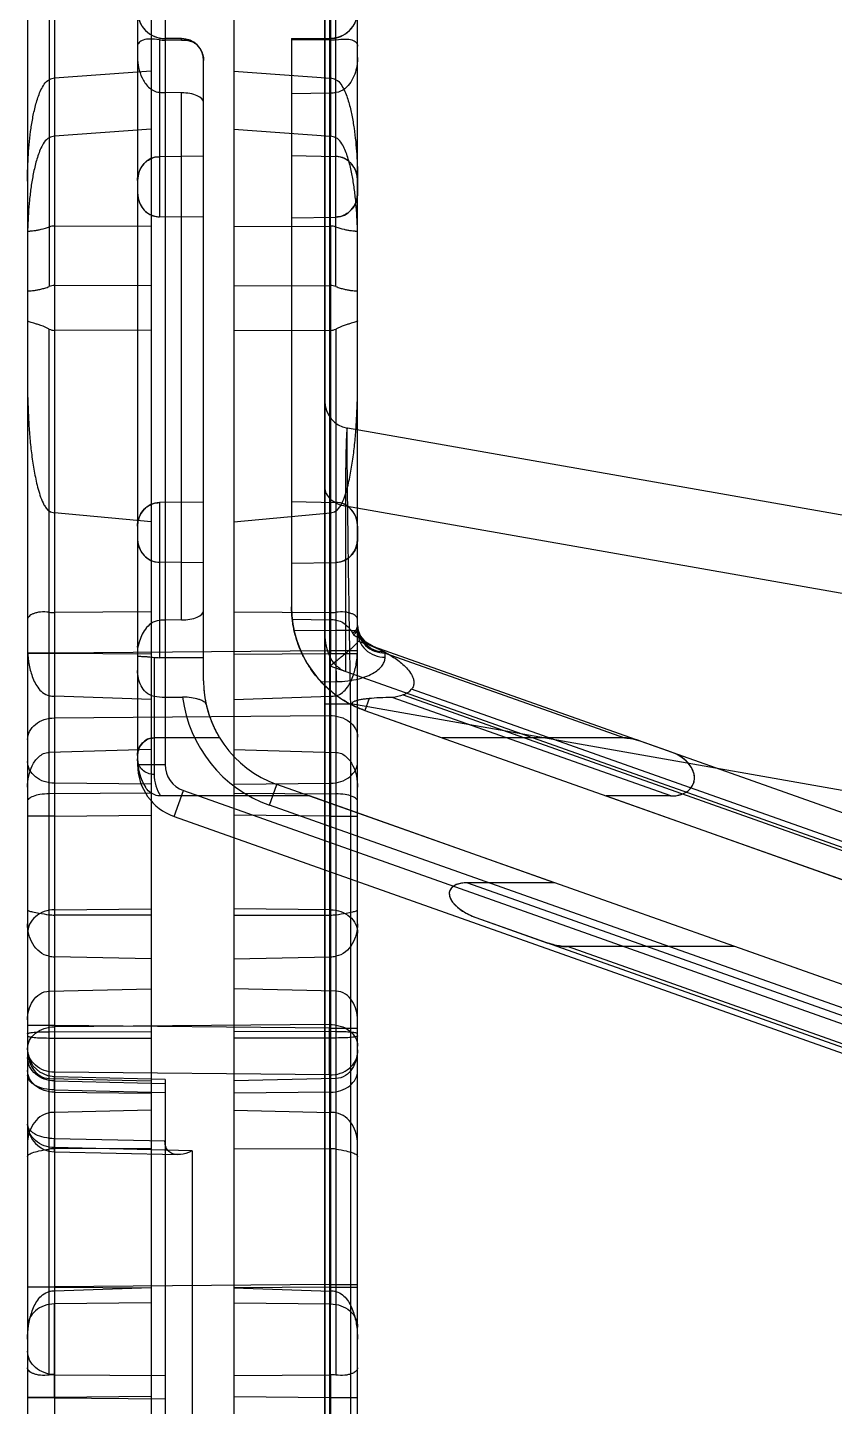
# Model space of a CAD drawing. Header units: millimetres. Extents: x 27275 to 28529, y -21406 to -20519.
# Drawn here: x 27533.91 to 27548.67, y -20842.25 to -20817.04 of the extents above; entities that cross this region are included whole.
import ezdxf

# ---------------------------------------------------------------- set-up
doc = ezdxf.new("R2010")
doc.units = ezdxf.units.MM
doc.header["$LTSCALE"] = 8
doc.layers.add('Cav-cor', color=30, linetype='Continuous')

# ---------------------------------------------------------------- blocks, each defined once
blk = doc.blocks.new('20160902.184432')
at = {"layer": 'Cav-cor', "color": 241}
for p, q in [((1.663, 100.24), (1.663, -35.384)), ((1.663, -57.598), (1.663, 88.474)), ((-1.258, 73.714), (-1.258, 33.174)), ((1.76, 73.714), (1.76, 34.974)), ((-1.761, 73.211), (-1.761, 33.174)), ((2.263, -31.51), (2.263, 73.211)), ((-3.773, 71.352), (-3.773, -28.414)), ((-3.278, 58.672), (-3.278, -26.824)), ((1.752, 58.651), (1.752, 28.353)), ((1.769, 58.651), (1.769, 44.664)), ((-1.509, 55.584), (-1.509, -26.128)), ((-3.377, 54.813), (-3.377, 41.916)), ((0, 52.642), (0, -26.128)), ((1.868, 41.916), (1.868, 52.653)), ((-1.362, 46.428), (-1.362, 43.191)), ((-0.956, 46.451), (-1.258, 46.451)), ((-0.956, 46.451), (-1.258, 46.451)), ((-0.956, 46.424), (-1.258, 46.422)), ((-0.956, 46.424), (-0.956, 46.451)), ((1.056, 46.451), (1.056, 44.31)), ((1.056, 46.451), (1.76, 46.451)), ((1.056, 46.451), (1.056, 36.059)), ((1.056, 46.451), (1.76, 46.451)), ((-0.553, 44.298), (-0.553, 46.049)), ((-0.553, 34.708), (-0.553, 46.049)), ((2.263, 45.948), (2.25, 45.948)), ((-1.509, 45.853), (-3.278, 45.725)), ((0, 45.853), (1.769, 45.725)), ((-0.956, 45.459), (-1.258, 45.462)), ((-0.956, 35.819), (-0.956, 45.459)), ((1.056, 45.444), (1.76, 45.458)), ((-1.509, 44.794), (-3.278, 44.664)), ((0, 44.794), (1.769, 44.664)), ((-0.553, 44.298), (-1.362, 44.291)), ((-0.553, 44.298), (-1.362, 44.291)), ((1.056, 44.31), (1.868, 44.294)), ((1.056, 44.31), (1.868, 44.294)), ((-1.761, 43.854), (-1.761, 43.628)), ((2.263, 43.857), (2.263, 43.624)), ((-0.553, 43.183), (-1.362, 43.191)), ((-0.553, 43.183), (-1.362, 43.191)), ((-0.553, 37.973), (-0.553, 43.183)), ((1.056, 43.171), (1.868, 43.187)), ((1.056, 43.171), (1.868, 43.187)), ((1.056, 43.171), (1.056, 37.984)), ((-1.509, 43.015), (-3.278, 43.023)), ((0, 43.015), (1.769, 43.023)), ((1.769, 43.023), (1.769, 35.208)), ((-1.509, 41.928), (-3.278, 41.935)), ((0, 41.928), (1.769, 41.935)), ((-3.377, 22.01), (-3.377, 41.139)), ((-1.509, 41.12), (-3.278, 41.115)), ((0, 41.12), (1.769, 41.115)), ((1.868, 41.139), (1.868, 22.01)), ((18.837, 36.374), (2.077, 39.329)), ((-0.553, 37.973), (-1.362, 37.965)), ((-0.553, 37.973), (-1.362, 37.965)), ((-1.362, 37.965), (-1.362, 35.129)), ((1.056, 37.984), (1.868, 37.969)), ((1.056, 37.984), (1.868, 37.969)), ((2.042, 37.902), (2.042, 34.875)), ((18.906, 34.928), (2.042, 37.902)), ((-1.509, 37.615), (-3.278, 37.778)), ((0, 37.615), (1.769, 37.778)), ((-1.761, 37.532), (-1.761, 37.308)), ((2.263, 37.536), (2.263, 37.304)), ((-0.553, 36.866), (-1.362, 36.874)), ((-0.553, 36.866), (-1.362, 36.874)), ((-0.553, 34.708), (-0.553, 36.866)), ((1.056, 36.855), (1.868, 36.87)), ((1.056, 36.855), (1.868, 36.87)), ((1.056, 36.855), (1.056, 36.059)), ((-1.509, 35.969), (-3.278, 35.953)), ((-0.956, 35.819), (-1.258, 35.816)), ((0, 35.969), (1.769, 35.953)), ((1.069, 35.834), (1.76, 35.821)), ((1.103, 35.628), (1.868, 35.635)), ((2.263, 35.437), (19.938, 29.178)), ((-3.773, 35.217), (-3.278, 35.217)), ((-3.278, 35.208), (-3.773, 35.208)), ((-3.278, 35.217), (1.752, 35.26)), ((-1.509, 35.193), (-3.278, 35.208)), ((-1.459, 35.135), (-1.459, 32.994)), ((-0.553, 35.126), (-1.362, 35.129)), ((0, 35.193), (1.769, 35.208)), ((1.752, 35.26), (2.263, 35.26)), ((1.769, 35.208), (2.263, 35.208)), ((2.766, 35.137), (2.766, 35.213)), ((2.766, 35.213), (7.148, 33.661)), ((1.829, 35.03), (1.76, 34.974)), ((17.463, 29.414), (1.76, 34.974)), ((1.594, 34.689), (1.877, 34.692)), ((19.77, 28.704), (3.252, 34.553)), ((-1.509, 34.362), (-3.278, 34.424)), ((-1.258, 34.408), (-0.937, 34.408)), ((0, 34.362), (1.769, 34.424)), ((1.769, 34.424), (1.769, 26.814)), ((2.474, 34.381), (2.397, 34.162)), ((7.992, 32.6), (2.897, 34.404)), ((3.1, 34.447), (20.812, 28.174)), ((-3.278, 34.028), (1.752, 34.071)), ((1.663, 34.287), (2.137, 34.287)), ((2.137, -26.594), (2.137, 34.287)), ((18.716, 31.364), (2.137, 34.287)), ((2.397, 34.162), (2.211, 34.238)), ((2.397, 34.162), (3.81, 33.661)), ((2.397, 34.162), (21.763, 27.304)), ((-0.26, 33.661), (-1.459, 33.661)), ((-0.26, 33.661), (-1.459, 33.661)), ((7.148, 33.661), (3.81, 33.661)), ((7.148, 33.661), (3.81, 33.661)), ((8.004, 33.404), (7.404, 33.616)), ((-1.509, 33.45), (-3.377, 33.398)), ((-1.761, 33.343), (-1.761, 33.28)), ((0, 33.45), (1.868, 33.398)), ((1.663, 32.76), (1.663, 33.398)), ((-1.761, 33.174), (-1.258, 33.174)), ((-1.509, 32.816), (-3.278, 32.832)), ((0, 32.816), (1.769, 32.832)), ((0.653, 32.432), (0.787, 32.811)), ((18.21, 26.641), (0.787, 32.811)), ((-1.509, 32.651), (-3.377, 32.64)), ((-1.618, 32.764), (-1.617, 32.763)), ((1.384, 32.6), (-1.338, 32.6)), ((-1.338, 32.6), (-1.338, 32.599)), ((1.384, 32.6), (-1.338, 32.6)), ((-1.09, 32.225), (-0.922, 32.699)), ((-0.922, 32.699), (19.082, 25.615)), ((0, 32.651), (1.868, 32.64)), ((5.864, 31.013), (1.384, 32.6)), ((6.809, 32.6), (11.288, 31.013)), ((7.992, 32.6), (6.809, 32.6)), ((7.992, 32.6), (6.809, 32.6)), ((13.586, 27.852), (0.653, 32.432)), ((-3.278, 32.231), (-3.773, 32.231)), ((-3.278, 32.231), (-1.509, 32.248)), ((-1.09, 32.225), (19.877, 24.8)), ((1.769, 32.231), (0, 32.248)), ((1.769, 32.231), (2.263, 32.231)), ((5.864, 31.013), (4.272, 31.013)), ((5.864, 31.013), (4.272, 31.013)), ((4.272, 31.013), (13.199, 27.852)), ((-3.278, 30.521), (-1.509, 30.538)), ((1.769, 30.521), (0, 30.538)), ((-1.509, 30.42), (-3.278, 30.422)), ((0, 30.42), (1.769, 30.422)), ((4.426, 30.379), (5.745, 29.911)), ((4.426, 30.379), (18.729, 25.314)), ((9.162, 29.846), (6.101, 29.846)), ((9.162, 29.846), (6.101, 29.846)), ((13.241, 27.317), (6.101, 29.846)), ((18.21, 26.641), (9.162, 29.846)), ((-1.509, 29.62), (-3.278, 29.66)), ((0, 29.62), (1.769, 29.66)), ((-3.377, 29.031), (-1.509, 29.074)), ((1.868, 29.031), (0, 29.074)), ((-3.278, 28.402), (-3.773, 28.402)), ((-3.377, 28.289), (-1.509, 28.292)), ((1.752, 28.421), (-3.278, 28.378)), ((1.752, 28.353), (-3.278, 28.402)), ((1.868, 28.289), (0, 28.292)), ((1.752, 28.353), (2.263, 28.353)), ((-3.377, 28.174), (-1.509, 28.171)), ((1.868, 28.174), (0, 28.171)), ((1.752, 27.498), (-3.278, 27.547)), ((1.752, 27.498), (1.752, -26.884)), ((-3.377, 27.432), (-1.509, 27.39)), ((-1.257, 27.415), (-3.282, 27.464)), ((-3.278, 27.388), (-1.258, 27.34)), ((-1.258, 27.415), (-1.258, 0.933)), ((1.868, 27.432), (0, 27.39)), ((-3.278, 27.226), (-1.258, 27.177)), ((-3.278, 27.181), (-1.509, 27.166)), ((1.769, 27.181), (0, 27.166)), ((-1.509, 26.853), (-3.278, 26.814)), ((0, 26.853), (1.769, 26.814)), ((-1.258, 26.285), (-3.278, 26.333)), ((-3.282, 26.095), (-1.026, 26.041)), ((-0.763, 26.11), (-3.278, 26.171)), ((-1.509, 26.154), (-3.278, 26.148)), ((-0.763, 26.11), (-0.763, 20.874)), ((0, 26.154), (1.769, 26.148)), ((1.769, 26.148), (1.769, 23.312)), ((-3.773, 23.625), (-3.278, 23.625)), ((-3.278, 23.616), (-3.773, 23.616)), ((1.752, 23.667), (-3.278, 23.625)), ((-3.278, 23.616), (-1.509, 23.605)), ((-1.509, 23.605), (-3.278, 23.546)), ((1.769, 23.616), (0, 23.605)), ((0, 23.605), (1.769, 23.546)), ((1.752, 23.667), (2.263, 23.667)), ((1.769, 23.616), (2.263, 23.616)), ((-1.509, 23.329), (-3.278, 23.312)), ((0, 23.329), (1.769, 23.312)), ((-3.278, 22.017), (-1.258, 22)), ((0, 22.001), (1.769, 22.017)), ((1.769, 22.017), (1.769, 3.951)), ((-3.278, 21.602), (-3.773, 21.602)), ((-3.278, 21.593), (-3.773, 21.593)), ((-1.509, 21.62), (-3.278, 21.602)), ((-3.278, 21.593), (-1.258, 21.573)), ((0, 21.62), (1.769, 21.602)), ((1.769, 21.602), (2.263, 21.602))]:
    blk.add_line(p, q, dxfattribs=at)
for points in [[(2.549, 35.335), (2.414, 35.412), (2.315, 35.531), (2.269, 35.655), (2.263, 35.718)], [(-3.282, 27.464), (-3.401, 27.481), (-3.55, 27.549), (-3.669, 27.661), (-3.746, 27.805), (-3.773, 27.967)]]:
    blk.add_lwpolyline(points, dxfattribs=at)
for centre, radius, start, end in [((-1.258, 46.954), 0.503, 180, 270), ((1.76, 46.954), 0.503, 270, 0), ((-1.261, 47.306), 0.884, 263.4544, 270.2195), ((-0.956, 46.049), 0.402, 0, 90), ((1.768, 47.296), 0.871, 269.5324, 276.6237), ((2.163, 39.821), 0.5, 179.9976, 259.9996), ((3.068, 36.059), 2.012, 180, 250.5), ((2.71, 35.849), 0.603, 207.5089, 209.803), ((778.412, 34.02), 781.691, 179.912891, 180.087109), ((-614.754, 34.02), 616.525, 359.889554, 0.110446), ((2.243, 34.61), 0.798, 49.0082, 51.5096), ((1.459, 34.708), 2.012, 180, 250.5), ((1.459, 34.708), 2.414, 187.1298, 250.5), ((-0.755, 33.28), 1.006, 180, 210.9335), ((-0.755, 33.174), 1.006, 180, 250.5), ((-0.755, 33.174), 0.503, 180, 250.5), ((-0.755, 32.994), 0.704, 179.9996, 214.0302), ((232.447, 31.376), 235.727, 179.79219, 180.20781), ((1384.092, 25.399), 1387.371, 179.926379, 180.073621), ((-1757.32, 25.399), 1759.09, 359.941936, 0.058064), ((-3.269, 26.598), 0.503, 180.0019, 268.6212), ((-233.944, 22.457), 235.715, 359.79218, 0.20782)]:
    blk.add_arc(centre, radius, start, end, dxfattribs=at)
for centre, major_axis, ratio, start_param, end_param in [((23.276, 45.948), (-28.817, 0.463), 0.00681, 5.555489, 5.593023), ((-3.27, 44.736), (-0.013, -0.989), 0.508164, 3.185443, 3.383619), ((1.76, 44.736), (0.013, -0.989), 0.508164, 2.899567, 3.097742), ((-1.258, 45.676), (-0.503, 0.006), 0.423811, 1.367205, 1.575693), ((-0.956, 45.289), (-0.402, 0.005), 0.423811, 3.146489, 4.717286), ((1.76, 45.671), (-0.503, -0.012), 0.423671, 1.561006, 1.776636), ((-3.27, 43.663), (-0.013, -1.002), 0.501817, 3.18515, 3.383326), ((1.76, 43.663), (0.013, -1.002), 0.501817, 2.89986, 3.098035), ((-1.358, 43.854), (0, -0.437), 0.920709, 3.150319, 4.712389), ((1.861, 43.857), (0, -0.437), 0.920709, 1.570796, 3.124139), ((-1.358, 43.628), (0, -0.437), 0.920709, 4.712389, 6.274459), ((1.861, 43.624), (0, -0.437), 0.920709, 0.017453, 1.570796), ((-3.27, 42.033), (0.013, -0.989), 0.508164, 3.132649, 3.330825), ((1.76, 42.033), (-0.013, -0.989), 0.508164, 2.952361, 3.150536), ((-3.27, 40.933), (0.013, -1.002), 0.501817, 3.132942, 3.331118), ((1.76, 40.933), (-0.013, -1.002), 0.501817, 2.952068, 3.150243), ((-3.27, 42.39), (-0.011, -1.275), 0.394304, 6.089773, 6.287949), ((1.76, 42.39), (0.011, -1.275), 0.394304, 6.278422, 6.476598), ((-1.358, 37.532), (0, -0.434), 0.928161, 3.150319, 4.712389), ((1.861, 37.536), (0, 0.434), 0.928161, 4.712389, 6.265732), ((-3.27, 39.052), (0.011, -1.275), 0.394304, 6.04534, 6.243516), ((1.76, 39.052), (-0.011, -1.275), 0.394304, 0.03967, 0.237846), ((-1.358, 37.308), (0, 0.434), 0.928161, 1.570796, 3.132866), ((1.861, 37.304), (0, -0.434), 0.928161, 0.017453, 1.570796), ((-3.27, 36.33), (-0.503, -0.025), 0.747832, 1.318137, 1.516312), ((-1.258, 35.615), (-0.503, -0.006), 0.400942, 4.707897, 4.916385), ((-0.956, 35.98), (-0.402, -0.005), 0.400942, 1.566304, 3.137101), ((1.76, 35.619), (-0.503, 0.011), 0.400815, 4.505741, 4.72137), ((1.76, 36.33), (-0.503, 0.025), 0.747832, 1.62528, 1.823456), ((2.163, 35.561), (0, -0.707), 0.707107, 4.712389, 5.345822), ((-1.358, 35.327), (-0.402, 0), 0.492178, 1.318116, 1.56207), ((-3.27, 34.8), (-0.503, 0.025), 0.747832, 1.392198, 1.590374), ((-1.258, 34.578), (-0.503, 0), 0.337233, 1.159279, 1.570796), ((1.76, 34.8), (-0.503, -0.025), 0.747832, 1.551219, 1.749395), ((3.688, 34.238), (-1.581, 0.052), 0.10213, 5.239787, 5.590837), ((-1.459, 33.343), (0, -0.318), 0.947569, 3.141593, 4.712389), ((7.27, 33.237), (-0.539, 0.191), 0.703488, 4.712389, 5.178734), ((7.87, 33.024), (0.539, -0.191), 0.703488, 5.178734, 7.853982), ((4.527, 30.663), (-0.577, 0.204), 0.492669, 5.335606, 7.853982), ((-3.27, 30.774), (-0.503, -0.011), 0.699408, 1.340292, 1.538468), ((1.76, 30.774), (-0.503, 0.011), 0.699408, 1.603125, 1.801301), ((5.846, 30.196), (-0.577, 0.204), 0.492669, 1.570796, 2.194013), ((-3.27, 30.012), (-0.503, 0.011), 0.699408, 1.370043, 1.568219), ((1.76, 30.012), (-0.503, -0.011), 0.699408, 1.573374, 1.77155), ((-3.27, 26.455), (-0.503, -0.01), 0.714788, 4.715967, 4.914142), ((1.76, 26.455), (-0.503, 0.01), 0.714788, 4.510636, 4.708811), ((-3.27, 25.789), (-0.503, 0.01), 0.714788, 4.743718, 4.941894), ((1.76, 25.789), (-0.503, -0.01), 0.714788, 4.482884, 4.68106), ((-3.27, 23.17), (-0.503, -0.025), 0.747832, 4.692812, 4.890987), ((1.76, 23.17), (-0.503, 0.025), 0.747832, 4.533791, 4.731966), ((-3.27, 21.64), (-0.503, 0.025), 0.747832, 4.766873, 4.965049), ((1.76, 21.64), (-0.503, -0.025), 0.747832, 4.459729, 4.657905)]:
    blk.add_ellipse(centre, major_axis=major_axis, ratio=ratio, start_param=start_param, end_param=end_param, dxfattribs=at)
for points, weights in [([(-1.761, 46.954), (-1.761, 46.659), (-1.552, 46.451), (-1.258, 46.451)], [1, 0.8047378541, 0.8047378541, 1]), ([(2.263, 46.954), (2.263, 46.659), (2.055, 46.451), (1.76, 46.451)], [1, 0.8047378541, 0.8047378541, 1]), ([(-0.956, 46.451), (-0.72, 46.451), (-0.553, 46.284), (-0.553, 46.049)], [1, 0.8047378541, 0.8047378541, 1]), ([(2.397, 34.162), (1.565, 34.456), (1.056, 35.177), (1.056, 36.059)], [1, 0.8777610368, 0.8777610368, 1]), ([(-0.553, 34.708), (-0.553, 34.336), (-0.453, 33.979), (-0.26, 33.661)], [1, 0.9752339264, 0.9752339264, 1]), ([(-1.761, 33.28), (-1.761, 33.097), (-1.712, 32.92), (-1.617, 32.763)], [1, 0.9758569565, 0.9758569565, 1])]:
    blk.add_rational_spline(points, weights, degree=3, dxfattribs=at)
for points, knots in [([(-1.362, 46.428), (-1.42, 46.435), (-1.519, 46.446), (-1.648, 46.434), (-1.725, 46.394), (-1.756, 46.348), (-1.761, 46.323), (-1.761, 46.311)], [0, 0, 0, 0, 0.384405, 0.646086, 0.83794, 0.919593, 1, 1, 1, 1]), ([(-0.956, 46.424), (-0.904, 46.424), (-0.813, 46.415), (-0.726, 46.381), (-0.697, 46.357)], [0, 0, 0, 0, 0.57726, 1, 1, 1, 1]), ([(1.868, 46.43), (1.926, 46.437), (2.024, 46.448), (2.152, 46.436), (2.228, 46.397), (2.259, 46.351), (2.263, 46.326), (2.263, 46.314)], [0, 0, 0, 0, 0.383728, 0.645413, 0.837542, 0.919388, 1, 1, 1, 1]), ([(-1.761, 46.114), (-1.761, 46.048), (-1.747, 45.917), (-1.696, 45.758), (-1.629, 45.641), (-1.561, 45.56), (-1.472, 45.495), (-1.4, 45.472), (-1.362, 45.468)], [0, 0, 0, 0, 0.23833, 0.47934, 0.60259, 0.729024, 0.860657, 1, 1, 1, 1]), ([(2.25, 45.948), (2.241, 45.897), (2.215, 45.795), (2.145, 45.65), (2.036, 45.522), (1.927, 45.471), (1.868, 45.465)], [0, 0, 0, 0, 0.237776, 0.479713, 0.730674, 1, 1, 1, 1]), ([(2.263, 46.105), (2.263, 46.091), (2.262, 46.039), (2.257, 45.987), (2.25, 45.948)], [0, 0, 0, 0, 0.254134, 1, 1, 1, 1]), ([(-3.773, 43.844), (-3.773, 44.005), (-3.765, 44.248), (-3.739, 44.57), (-3.71, 44.81), (-3.67, 45.049), (-3.614, 45.285), (-3.548, 45.477), (-3.471, 45.618), (-3.414, 45.681), (-3.377, 45.698)], [0, 0, 0, 0, 0.250097, 0.375151, 0.500191, 0.625208, 0.750188, 0.875071, 0.937548, 1, 1, 1, 1]), ([(1.868, 45.698), (1.905, 45.681), (1.962, 45.618), (2.039, 45.477), (2.105, 45.285), (2.161, 45.049), (2.201, 44.81), (2.23, 44.57), (2.256, 44.248), (2.263, 44.005), (2.263, 43.844)], [0, 0, 0, 0, 0.062462, 0.124937, 0.24982, 0.374799, 0.499815, 0.624854, 0.749907, 1, 1, 1, 1]), ([(-3.377, 44.637), (-3.414, 44.62), (-3.472, 44.556), (-3.548, 44.413), (-3.614, 44.219), (-3.67, 43.98), (-3.71, 43.739), (-3.739, 43.496), (-3.765, 43.17), (-3.773, 42.925), (-3.773, 42.762)], [0, 0, 0, 0, 0.062436, 0.124904, 0.249787, 0.374769, 0.499791, 0.624836, 0.749894, 1, 1, 1, 1]), ([(2.263, 42.762), (2.263, 42.925), (2.256, 43.17), (2.23, 43.496), (2.201, 43.739), (2.161, 43.98), (2.105, 44.219), (2.039, 44.413), (1.963, 44.556), (1.905, 44.62), (1.868, 44.637)], [0, 0, 0, 0, 0.25011, 0.37517, 0.500215, 0.625237, 0.75022, 0.875104, 0.937574, 1, 1, 1, 1]), ([(-3.377, 43.004), (-3.427, 42.984), (-3.501, 42.962), (-3.596, 42.942), (-3.655, 42.933), (-3.698, 42.928), (-3.726, 42.926), (-3.742, 42.925), (-3.754, 42.925), (-3.764, 42.924), (-3.769, 42.925), (-3.773, 42.925), (-3.773, 42.925)], [0, 0, 0, 0, 0.396072, 0.56932, 0.718417, 0.838942, 0.887442, 0.927598, 0.959068, 0.981693, 0.995367, 1, 1, 1, 1]), ([(2.263, 42.925), (2.263, 42.925), (2.26, 42.925), (2.255, 42.924), (2.245, 42.925), (2.233, 42.925), (2.217, 42.926), (2.189, 42.928), (2.146, 42.933), (2.087, 42.942), (1.992, 42.962), (1.918, 42.984), (1.868, 43.004)], [0, 0, 0, 0, 0.004633, 0.018307, 0.040932, 0.072402, 0.112558, 0.161058, 0.281583, 0.43068, 0.603928, 1, 1, 1, 1]), ([(-3.773, 41.834), (-3.773, 41.833), (-3.769, 41.835), (-3.764, 41.834), (-3.754, 41.835), (-3.742, 41.835), (-3.726, 41.836), (-3.698, 41.839), (-3.655, 41.844), (-3.596, 41.853), (-3.528, 41.868), (-3.453, 41.888), (-3.403, 41.906), (-3.377, 41.916)], [0, 0, 0, 0, 0.004586, 0.018253, 0.040883, 0.072364, 0.112536, 0.161052, 0.281605, 0.430704, 0.603912, 0.79607, 1, 1, 1, 1]), ([(1.868, 41.916), (1.894, 41.906), (1.944, 41.888), (2.019, 41.868), (2.087, 41.853), (2.146, 41.844), (2.189, 41.839), (2.217, 41.836), (2.233, 41.835), (2.245, 41.835), (2.255, 41.834), (2.26, 41.835), (2.263, 41.833), (2.263, 41.834)], [0, 0, 0, 0, 0.20393, 0.396088, 0.569296, 0.718395, 0.838948, 0.887464, 0.927636, 0.959117, 0.981747, 0.995414, 1, 1, 1, 1]), ([(-3.377, 41.139), (-3.426, 41.164), (-3.499, 41.194), (-3.594, 41.225), (-3.653, 41.243), (-3.702, 41.257), (-3.739, 41.269), (-3.76, 41.276), (-3.773, 41.284), (-3.773, 41.288)], [0, 0, 0, 0, 0.386294, 0.556752, 0.704622, 0.825309, 0.91547, 0.972885, 1, 1, 1, 1]), ([(2.263, 41.288), (2.263, 41.284), (2.251, 41.276), (2.23, 41.269), (2.193, 41.257), (2.144, 41.243), (2.085, 41.225), (1.99, 41.194), (1.917, 41.164), (1.868, 41.139)], [0, 0, 0, 0, 0.027115, 0.084529, 0.174689, 0.295376, 0.443247, 0.613707, 1, 1, 1, 1]), ([(-3.773, 40.154), (-3.773, 39.953), (-3.765, 39.651), (-3.74, 39.25), (-3.712, 38.949), (-3.672, 38.65), (-3.627, 38.403), (-3.58, 38.208), (-3.535, 38.064), (-3.487, 37.947), (-3.434, 37.862), (-3.399, 37.825), (-3.377, 37.812)], [0, 0, 0, 0, 0.250144, 0.375215, 0.50027, 0.6253, 0.750282, 0.812757, 0.875204, 0.937596, 0.968783, 1, 1, 1, 1]), ([(1.868, 37.812), (1.89, 37.825), (1.925, 37.862), (1.978, 37.947), (2.026, 38.064), (2.071, 38.208), (2.118, 38.403), (2.163, 38.65), (2.203, 38.949), (2.231, 39.25), (2.256, 39.651), (2.263, 39.953), (2.263, 40.154)], [0, 0, 0, 0, 0.031246, 0.062445, 0.124836, 0.18728, 0.249753, 0.37473, 0.499753, 0.624803, 0.749868, 1, 1, 1, 1]), ([(2.077, 39.329), (2.075, 39.329), (2.071, 39.319), (2.068, 39.305), (2.065, 39.275), (2.062, 39.235), (2.059, 39.184), (2.055, 39.092), (2.051, 38.95), (2.047, 38.746), (2.044, 38.5), (2.042, 38.214), (2.042, 38.01), (2.042, 37.902)], [0, 0, 0, 0, 0.004496, 0.016434, 0.036351, 0.06433, 0.100361, 0.144413, 0.256297, 0.399178, 0.571864, 0.772778, 1, 1, 1, 1]), ([(2.137, 34.287), (2.132, 34.613), (2.121, 35.252), (2.107, 36.182), (2.096, 36.918), (2.089, 37.464), (2.084, 37.831), (2.08, 38.164), (2.077, 38.46), (2.075, 38.715), (2.074, 38.902), (2.073, 39.029), (2.073, 39.107), (2.073, 39.173), (2.073, 39.228), (2.074, 39.27), (2.074, 39.298), (2.075, 39.314), (2.075, 39.322), (2.076, 39.326), (2.076, 39.329), (2.077, 39.329)], [0, 0, 0, 0, 0.193712, 0.380412, 0.55312, 0.632104, 0.705109, 0.771389, 0.830262, 0.881116, 0.923422, 0.94123, 0.956745, 0.969928, 0.980747, 0.989176, 0.995197, 0.997301, 0.998799, 0.999694, 1, 1, 1, 1]), ([(1.663, 38.245), (1.663, 38.205), (1.684, 38.122), (1.768, 38.018), (1.892, 37.94), (1.99, 37.911), (2.042, 37.902)], [0, 0, 0, 0, 0.214721, 0.449432, 0.712593, 1, 1, 1, 1]), ([(-3.377, 35.96), (-3.43, 35.967), (-3.509, 35.969), (-3.605, 35.954), (-3.664, 35.936), (-3.711, 35.914), (-3.753, 35.882), (-3.773, 35.847), (-3.773, 35.825)], [0, 0, 0, 0, 0.357019, 0.512097, 0.647256, 0.761558, 0.856226, 1, 1, 1, 1]), ([(-1.362, 35.811), (-1.415, 35.806), (-1.515, 35.766), (-1.622, 35.657), (-1.694, 35.531), (-1.724, 35.441), (-1.735, 35.396)], [0, 0, 0, 0, 0.270196, 0.521926, 0.763508, 1, 1, 1, 1]), ([(2.263, 35.825), (2.263, 35.847), (2.244, 35.882), (2.202, 35.914), (2.155, 35.936), (2.096, 35.954), (2, 35.969), (1.921, 35.967), (1.868, 35.96)], [0, 0, 0, 0, 0.143769, 0.238432, 0.352731, 0.487895, 0.642978, 1, 1, 1, 1]), ([(1.868, 35.814), (1.904, 35.81), (1.974, 35.789), (2.085, 35.71), (2.145, 35.628), (2.175, 35.57)], [0, 0, 0, 0, 0.268229, 0.521832, 1, 1, 1, 1]), ([(1.868, 35.635), (1.865, 35.571), (1.863, 35.411), (1.863, 35.156), (1.868, 34.905), (1.872, 34.751), (1.877, 34.692)], [0, 0, 0, 0, 0.20245, 0.509758, 0.811705, 1, 1, 1, 1]), ([(1.868, 35.635), (1.914, 35.635), (1.989, 35.634), (2.083, 35.632), (2.147, 35.629), (2.192, 35.626), (2.223, 35.623), (2.245, 35.62), (2.256, 35.618), (2.263, 35.615), (2.263, 35.614)], [0, 0, 0, 0, 0.344156, 0.565109, 0.716881, 0.825798, 0.903618, 0.956405, 0.987587, 1, 1, 1, 1]), ([(2.241, 35.657), (2.238, 35.649), (2.223, 35.615), (2.198, 35.585), (2.175, 35.57)], [0, 0, 0, 0, 0.238689, 1, 1, 1, 1]), ([(2.263, 35.639), (2.263, 35.631), (2.258, 35.609), (2.231, 35.576), (2.203, 35.558), (2.186, 35.549)], [0, 0, 0, 0, 0.194457, 0.541671, 1, 1, 1, 1]), ([(2.263, 35.718), (2.264, 35.715), (2.261, 35.707), (2.254, 35.687), (2.246, 35.67), (2.241, 35.657)], [0, 0, 0, 0, 0.142425, 0.364869, 1, 1, 1, 1]), ([(2.241, 35.657), (2.264, 35.584), (2.344, 35.447), (2.477, 35.361), (2.549, 35.335)], [0, 0, 0, 0, 0.501049, 1, 1, 1, 1]), ([(2.263, 35.689), (2.263, 35.627), (2.29, 35.501), (2.403, 35.342), (2.57, 35.237), (2.701, 35.213), (2.766, 35.213)], [0, 0, 0, 0, 0.243751, 0.491209, 0.743815, 1, 1, 1, 1]), ([(2.263, 35.614), (2.263, 35.552), (2.29, 35.425), (2.403, 35.266), (2.57, 35.161), (2.701, 35.137), (2.766, 35.137)], [0, 0, 0, 0, 0.243751, 0.491209, 0.743815, 1, 1, 1, 1]), ([(2.263, 35.718), (2.263, 35.657), (2.288, 35.534), (2.394, 35.376), (2.551, 35.268), (2.677, 35.238), (2.74, 35.235)], [0, 0, 0, 0, 0.245638, 0.493788, 0.745539, 1, 1, 1, 1]), ([(-3.773, 35.305), (-3.773, 35.222), (-3.761, 35.055), (-3.714, 34.851), (-3.652, 34.695), (-3.589, 34.584), (-3.502, 34.486), (-3.421, 34.443), (-3.377, 34.434)], [0, 0, 0, 0, 0.245453, 0.491628, 0.615621, 0.740735, 0.868041, 1, 1, 1, 1]), ([(-1.761, 35.321), (-1.761, 35.327), (-1.758, 35.354), (-1.747, 35.379), (-1.735, 35.396)], [0, 0, 0, 0, 0.240942, 1, 1, 1, 1]), ([(2.263, 35.428), (2.263, 35.419), (2.25, 35.397), (2.221, 35.364), (2.177, 35.321), (2.121, 35.271), (2.056, 35.216), (1.958, 35.134), (1.882, 35.072), (1.829, 35.03)], [0, 0, 0, 0, 0.044136, 0.1204, 0.225732, 0.354328, 0.500501, 0.659428, 1, 1, 1, 1]), ([(1.868, 34.434), (1.912, 34.443), (1.993, 34.486), (2.08, 34.584), (2.143, 34.695), (2.205, 34.851), (2.252, 35.055), (2.263, 35.222), (2.263, 35.305)], [0, 0, 0, 0, 0.131974, 0.259267, 0.384381, 0.508374, 0.754554, 1, 1, 1, 1]), ([(2.186, 35.549), (2.193, 35.545), (2.219, 35.529), (2.245, 35.513), (2.263, 35.501)], [0, 0, 0, 0, 0.25573, 1, 1, 1, 1]), ([(2.419, 35.382), (2.469, 35.364), (2.544, 35.335), (2.642, 35.291), (2.762, 35.233), (2.891, 35.16), (3.022, 35.066), (3.115, 34.988), (3.199, 34.9), (3.257, 34.815), (3.287, 34.737), (3.298, 34.674), (3.288, 34.609), (3.266, 34.57), (3.252, 34.553)], [0, 0, 0, 0, 0.123065, 0.184618, 0.246182, 0.430942, 0.52352, 0.616299, 0.709457, 0.803366, 0.851068, 0.899765, 0.949421, 1, 1, 1, 1]), ([(2.74, 35.235), (2.726, 35.246), (2.667, 35.287), (2.6, 35.317), (2.549, 35.335)], [0, 0, 0, 0, 0.246578, 1, 1, 1, 1]), ([(-3.278, 35.217), (-3.279, 35.104), (-3.279, 34.708), (-3.28, 34.312), (-3.278, 34.028)], [0, 0, 0, 0, 0.285402, 1, 1, 1, 1]), ([(-1.761, 35.154), (-1.761, 35.154), (-1.759, 35.154), (-1.757, 35.154), (-1.753, 35.154), (-1.744, 35.154), (-1.729, 35.154), (-1.704, 35.154), (-1.669, 35.152), (-1.62, 35.15), (-1.549, 35.145), (-1.493, 35.14), (-1.459, 35.135)], [0, 0, 0, 0, 0.002607, 0.010404, 0.023485, 0.042018, 0.096437, 0.17675, 0.288562, 0.442466, 0.66121, 1, 1, 1, 1]), ([(1.752, 35.26), (1.751, 35.147), (1.751, 34.75), (1.75, 34.354), (1.752, 34.071)], [0, 0, 0, 0, 0.285406, 1, 1, 1, 1]), ([(1.877, 34.692), (2.016, 34.693), (2.255, 34.721), (2.517, 34.819), (2.654, 34.917), (2.719, 34.988), (2.758, 35.061), (2.766, 35.113), (2.766, 35.137)], [0, 0, 0, 0, 0.387858, 0.666637, 0.770614, 0.857304, 0.931858, 1, 1, 1, 1]), ([(-1.459, 34.422), (-1.512, 34.43), (-1.611, 34.484), (-1.701, 34.61), (-1.75, 34.751), (-1.761, 34.848), (-1.761, 34.896)], [0, 0, 0, 0, 0.26932, 0.519003, 0.760891, 1, 1, 1, 1]), ([(2.042, 34.875), (2.021, 34.882), (1.94, 34.919), (1.872, 34.979), (1.829, 35.03)], [0, 0, 0, 0, 0.25069, 1, 1, 1, 1]), ([(-0.506, 34.272), (-0.51, 34.294), (-0.541, 34.323), (-0.589, 34.349), (-0.666, 34.378), (-0.783, 34.401), (-0.883, 34.408), (-0.937, 34.408)], [0, 0, 0, 0, 0.139404, 0.239121, 0.359505, 0.655485, 1, 1, 1, 1]), ([(2.474, 34.381), (2.45, 34.379), (2.401, 34.374), (2.331, 34.364), (2.267, 34.351), (2.219, 34.337), (2.189, 34.322), (2.172, 34.311), (2.162, 34.299), (2.158, 34.279), (2.178, 34.255), (2.198, 34.244), (2.211, 34.238)], [0, 0, 0, 0, 0.180186, 0.353829, 0.515601, 0.655348, 0.71314, 0.760455, 0.797342, 0.828211, 0.897691, 1, 1, 1, 1]), ([(1.752, 34.071), (1.817, 34.072), (1.947, 34.054), (2.115, 33.97), (2.234, 33.839), (2.263, 33.728), (2.263, 33.675)], [0, 0, 0, 0, 0.276629, 0.538728, 0.778156, 1, 1, 1, 1]), ([(-3.773, 33.632), (-3.773, 33.684), (-3.744, 33.792), (-3.631, 33.922), (-3.468, 34.007), (-3.342, 34.028), (-3.278, 34.028)], [0, 0, 0, 0, 0.222314, 0.461622, 0.723271, 1, 1, 1, 1]), ([(-3.773, 32.76), (-3.773, 32.828), (-3.759, 32.963), (-3.706, 33.125), (-3.637, 33.243), (-3.569, 33.321), (-3.482, 33.38), (-3.412, 33.397), (-3.377, 33.398)], [0, 0, 0, 0, 0.246907, 0.494465, 0.619237, 0.744945, 0.87183, 1, 1, 1, 1]), ([(1.868, 33.398), (1.903, 33.397), (1.973, 33.38), (2.06, 33.321), (2.128, 33.243), (2.197, 33.125), (2.25, 32.963), (2.263, 32.828), (2.263, 32.76)], [0, 0, 0, 0, 0.12817, 0.255055, 0.380763, 0.505535, 0.753093, 1, 1, 1, 1]), ([(-3.278, 32.832), (-3.342, 32.832), (-3.468, 32.853), (-3.631, 32.938), (-3.744, 33.068), (-3.773, 33.176), (-3.773, 33.228)], [0, 0, 0, 0, 0.276729, 0.538378, 0.777686, 1, 1, 1, 1]), ([(-1.459, 32.994), (-1.498, 32.994), (-1.576, 33.009), (-1.677, 33.072), (-1.744, 33.167), (-1.761, 33.243), (-1.761, 33.28)], [0, 0, 0, 0, 0.255919, 0.508801, 0.756494, 1, 1, 1, 1]), ([(1.769, 32.832), (1.833, 32.832), (1.959, 32.853), (2.122, 32.938), (2.235, 33.068), (2.263, 33.176), (2.263, 33.228)], [0, 0, 0, 0, 0.276729, 0.538378, 0.777686, 1, 1, 1, 1]), ([(-3.377, 32.64), (-3.433, 32.639), (-3.534, 32.632), (-3.647, 32.605), (-3.714, 32.575), (-3.753, 32.548), (-3.773, 32.519), (-3.773, 32.502)], [0, 0, 0, 0, 0.382587, 0.680452, 0.791, 0.878794, 1, 1, 1, 1]), ([(-1.338, 32.6), (-1.374, 32.6), (-1.449, 32.614), (-1.547, 32.671), (-1.598, 32.73), (-1.617, 32.763)], [0, 0, 0, 0, 0.324007, 0.659219, 1, 1, 1, 1]), ([(2.263, 32.502), (2.263, 32.519), (2.244, 32.548), (2.205, 32.575), (2.138, 32.605), (2.025, 32.632), (1.924, 32.639), (1.868, 32.64)], [0, 0, 0, 0, 0.121206, 0.209, 0.319548, 0.617413, 1, 1, 1, 1]), ([(1.769, 32.231), (1.77, 32.062), (1.771, 31.492), (1.771, 30.922), (1.769, 30.521)], [0, 0, 0, 0, 0.295595, 1, 1, 1, 1]), ([(-3.773, 30.523), (-3.773, 30.519), (-3.766, 30.509), (-3.736, 30.494), (-3.666, 30.475), (-3.541, 30.452), (-3.439, 30.438), (-3.377, 30.429)], [0, 0, 0, 0, 0.028535, 0.075538, 0.247541, 0.54885, 1, 1, 1, 1]), ([(-3.278, 30.521), (-3.343, 30.52), (-3.469, 30.497), (-3.633, 30.404), (-3.745, 30.264), (-3.773, 30.149), (-3.773, 30.093)], [0, 0, 0, 0, 0.268417, 0.526268, 0.768805, 1, 1, 1, 1]), ([(1.769, 30.521), (1.834, 30.52), (1.96, 30.497), (2.124, 30.404), (2.236, 30.264), (2.263, 30.149), (2.263, 30.093)], [0, 0, 0, 0, 0.268417, 0.526268, 0.768805, 1, 1, 1, 1]), ([(1.868, 30.429), (1.93, 30.438), (2.032, 30.452), (2.157, 30.475), (2.227, 30.494), (2.257, 30.509), (2.263, 30.519), (2.263, 30.523)], [0, 0, 0, 0, 0.451122, 0.752453, 0.924456, 0.971465, 1, 1, 1, 1]), ([(-3.377, 29.67), (-3.44, 29.68), (-3.561, 29.738), (-3.685, 29.889), (-3.757, 30.071), (-3.773, 30.2), (-3.773, 30.264)], [0, 0, 0, 0, 0.248444, 0.498544, 0.749249, 1, 1, 1, 1]), ([(2.263, 30.264), (2.263, 30.2), (2.248, 30.07), (2.176, 29.889), (2.052, 29.738), (1.931, 29.68), (1.868, 29.67)], [0, 0, 0, 0, 0.250777, 0.501508, 0.751576, 1, 1, 1, 1]), ([(-3.773, 28.504), (-3.773, 28.564), (-3.757, 28.685), (-3.684, 28.853), (-3.558, 28.989), (-3.437, 29.03), (-3.377, 29.031)], [0, 0, 0, 0, 0.25015, 0.500271, 0.750224, 1, 1, 1, 1]), ([(2.263, 28.504), (2.263, 28.564), (2.248, 28.685), (2.175, 28.853), (2.049, 28.989), (1.928, 29.03), (1.868, 29.031)], [0, 0, 0, 0, 0.25015, 0.500271, 0.750224, 1, 1, 1, 1]), ([(-3.773, 27.982), (-3.773, 28.034), (-3.744, 28.142), (-3.631, 28.272), (-3.468, 28.357), (-3.342, 28.377), (-3.278, 28.378)], [0, 0, 0, 0, 0.222314, 0.461622, 0.723271, 1, 1, 1, 1]), ([(-3.773, 28.251), (-3.773, 28.254), (-3.764, 28.26), (-3.748, 28.265), (-3.72, 28.271), (-3.657, 28.279), (-3.541, 28.287), (-3.439, 28.289), (-3.377, 28.289)], [0, 0, 0, 0, 0.02019, 0.062927, 0.132712, 0.232745, 0.539598, 1, 1, 1, 1]), ([(-3.278, 28.402), (-3.279, 28.318), (-3.28, 28.033), (-3.28, 27.748), (-3.278, 27.547)], [0, 0, 0, 0, 0.295584, 1, 1, 1, 1]), ([(-3.278, 28.378), (-3.279, 28.059), (-3.28, 26.475), (-3.279, 24.89), (-3.278, 23.625)], [0, 0, 0, 0, 0.201427, 1, 1, 1, 1]), ([(1.752, 27.498), (1.751, 27.552), (1.75, 27.837), (1.751, 28.122), (1.752, 28.353)], [0, 0, 0, 0, 0.187817, 1, 1, 1, 1]), ([(1.752, 28.421), (1.751, 28.102), (1.75, 26.517), (1.751, 24.933), (1.752, 23.667)], [0, 0, 0, 0, 0.201428, 1, 1, 1, 1]), ([(1.752, 28.421), (1.817, 28.422), (1.947, 28.404), (2.115, 28.32), (2.234, 28.189), (2.263, 28.078), (2.263, 28.025)], [0, 0, 0, 0, 0.276629, 0.538728, 0.778156, 1, 1, 1, 1]), ([(2.263, 28.251), (2.263, 28.254), (2.255, 28.26), (2.239, 28.265), (2.211, 28.271), (2.148, 28.279), (2.032, 28.287), (1.93, 28.289), (1.868, 28.289)], [0, 0, 0, 0, 0.02019, 0.062927, 0.132712, 0.232745, 0.539598, 1, 1, 1, 1]), ([(-3.773, 28.212), (-3.773, 28.209), (-3.764, 28.203), (-3.748, 28.199), (-3.72, 28.193), (-3.657, 28.184), (-3.541, 28.176), (-3.439, 28.174), (-3.377, 28.174)], [0, 0, 0, 0, 0.02019, 0.062927, 0.132712, 0.232745, 0.539598, 1, 1, 1, 1]), ([(2.263, 28.212), (2.263, 28.209), (2.255, 28.203), (2.239, 28.199), (2.211, 28.193), (2.148, 28.184), (2.032, 28.176), (1.93, 28.174), (1.868, 28.174)], [0, 0, 0, 0, 0.02019, 0.062927, 0.132712, 0.232745, 0.539598, 1, 1, 1, 1]), ([(-3.278, 27.547), (-3.343, 27.548), (-3.469, 27.571), (-3.633, 27.664), (-3.745, 27.804), (-3.773, 27.919), (-3.773, 27.975)], [0, 0, 0, 0, 0.268417, 0.526268, 0.768805, 1, 1, 1, 1]), ([(-3.773, 27.959), (-3.773, 27.899), (-3.757, 27.778), (-3.684, 27.61), (-3.558, 27.475), (-3.437, 27.434), (-3.377, 27.432)], [0, 0, 0, 0, 0.25015, 0.500271, 0.750224, 1, 1, 1, 1]), ([(-3.278, 27.388), (-3.343, 27.389), (-3.469, 27.412), (-3.633, 27.505), (-3.745, 27.645), (-3.773, 27.76), (-3.773, 27.816)], [0, 0, 0, 0, 0.268417, 0.526268, 0.768805, 1, 1, 1, 1]), ([(1.752, 27.498), (1.818, 27.497), (1.948, 27.517), (2.118, 27.609), (2.235, 27.752), (2.263, 27.869), (2.263, 27.926)], [0, 0, 0, 0, 0.268372, 0.526547, 0.769149, 1, 1, 1, 1]), ([(2.263, 27.959), (2.263, 27.899), (2.248, 27.778), (2.175, 27.61), (2.049, 27.475), (1.928, 27.434), (1.868, 27.432)], [0, 0, 0, 0, 0.25015, 0.500271, 0.750224, 1, 1, 1, 1]), ([(-3.278, 27.181), (-3.342, 27.182), (-3.468, 27.203), (-3.631, 27.288), (-3.744, 27.418), (-3.773, 27.526), (-3.773, 27.577)], [0, 0, 0, 0, 0.276729, 0.538378, 0.777686, 1, 1, 1, 1]), ([(-3.278, 27.226), (-3.342, 27.226), (-3.463, 27.239), (-3.602, 27.286), (-3.689, 27.341), (-3.748, 27.398), (-3.773, 27.455), (-3.773, 27.491)], [0, 0, 0, 0, 0.315247, 0.596336, 0.717023, 0.823224, 1, 1, 1, 1]), ([(1.769, 27.181), (1.833, 27.182), (1.959, 27.203), (2.122, 27.288), (2.235, 27.418), (2.263, 27.526), (2.263, 27.577)], [0, 0, 0, 0, 0.276729, 0.538378, 0.777686, 1, 1, 1, 1]), ([(-3.282, 27.464), (-3.281, 27.464), (-3.282, 27.461), (-3.281, 27.458), (-3.281, 27.452), (-3.28, 27.444), (-3.28, 27.433), (-3.279, 27.414), (-3.279, 27.399), (-3.278, 27.388)], [0, 0, 0, 0, 0.016488, 0.064762, 0.144671, 0.255817, 0.397692, 0.56961, 1, 1, 1, 1]), ([(-3.278, 27.226), (-3.279, 27.243), (-3.279, 27.276), (-3.28, 27.323), (-3.281, 27.364), (-3.281, 27.398), (-3.282, 27.425), (-3.282, 27.443), (-3.282, 27.454), (-3.282, 27.459), (-3.281, 27.462), (-3.282, 27.464), (-3.282, 27.464)], [0, 0, 0, 0, 0.218449, 0.415521, 0.587996, 0.733096, 0.848453, 0.932194, 0.96176, 0.982961, 0.995716, 1, 1, 1, 1]), ([(-3.377, 26.805), (-3.438, 26.795), (-3.557, 26.741), (-3.682, 26.598), (-3.756, 26.423), (-3.773, 26.298), (-3.773, 26.235)], [0, 0, 0, 0, 0.248657, 0.498848, 0.749479, 1, 1, 1, 1]), ([(2.263, 26.235), (2.263, 26.298), (2.247, 26.423), (2.173, 26.598), (2.048, 26.741), (1.929, 26.795), (1.868, 26.805)], [0, 0, 0, 0, 0.250512, 0.501138, 0.751347, 1, 1, 1, 1]), ([(-3.278, 26.333), (-3.342, 26.334), (-3.463, 26.347), (-3.602, 26.393), (-3.689, 26.449), (-3.748, 26.505), (-3.773, 26.562), (-3.773, 26.598)], [0, 0, 0, 0, 0.315247, 0.596336, 0.717023, 0.823224, 1, 1, 1, 1]), ([(-3.278, 26.171), (-3.343, 26.172), (-3.469, 26.194), (-3.633, 26.287), (-3.745, 26.428), (-3.773, 26.543), (-3.773, 26.598)], [0, 0, 0, 0, 0.268429, 0.526299, 0.768842, 1, 1, 1, 1]), ([(-3.282, 26.095), (-3.282, 26.095), (-3.281, 26.097), (-3.282, 26.1), (-3.282, 26.105), (-3.282, 26.116), (-3.282, 26.134), (-3.281, 26.161), (-3.281, 26.195), (-3.28, 26.236), (-3.279, 26.283), (-3.279, 26.316), (-3.278, 26.333)], [0, 0, 0, 0, 0.004344, 0.017101, 0.038267, 0.067808, 0.15152, 0.26676, 0.411935, 0.58496, 0.782265, 1, 1, 1, 1]), ([(-1.027, 26.041), (-1.057, 26.042), (-1.115, 26.05), (-1.195, 26.095), (-1.249, 26.179), (-1.259, 26.248), (-1.259, 26.285)], [0, 0, 0, 0, 0.235447, 0.462575, 0.706723, 1, 1, 1, 1]), ([(-3.773, 26.009), (-3.773, 26.022), (-3.754, 26.042), (-3.722, 26.06), (-3.661, 26.086), (-3.545, 26.115), (-3.44, 26.132), (-3.377, 26.141)], [0, 0, 0, 0, 0.09067, 0.163734, 0.261949, 0.552894, 1, 1, 1, 1]), ([(-3.278, 26.171), (-3.279, 26.16), (-3.279, 26.145), (-3.28, 26.126), (-3.28, 26.115), (-3.281, 26.107), (-3.281, 26.101), (-3.282, 26.098), (-3.281, 26.095), (-3.282, 26.095)], [0, 0, 0, 0, 0.428857, 0.600902, 0.74336, 0.855235, 0.935539, 0.983724, 1, 1, 1, 1]), ([(-0.763, 26.11), (-0.785, 26.099), (-0.869, 26.062), (-0.96, 26.039), (-1.027, 26.041)], [0, 0, 0, 0, 0.271292, 1, 1, 1, 1]), ([(1.868, 26.141), (1.931, 26.132), (2.036, 26.115), (2.152, 26.086), (2.213, 26.06), (2.245, 26.042), (2.263, 26.022), (2.263, 26.009)], [0, 0, 0, 0, 0.446512, 0.737847, 0.83609, 0.909264, 1, 1, 1, 1]), ([(-3.773, 22.665), (-3.773, 22.748), (-3.761, 22.915), (-3.714, 23.119), (-3.652, 23.275), (-3.589, 23.386), (-3.502, 23.484), (-3.421, 23.528), (-3.377, 23.536)], [0, 0, 0, 0, 0.245453, 0.491628, 0.615621, 0.740735, 0.868041, 1, 1, 1, 1]), ([(1.868, 23.536), (1.912, 23.528), (1.993, 23.484), (2.08, 23.386), (2.143, 23.275), (2.205, 23.119), (2.252, 22.915), (2.263, 22.748), (2.263, 22.665)], [0, 0, 0, 0, 0.131974, 0.259267, 0.384381, 0.508374, 0.754554, 1, 1, 1, 1]), ([(-3.278, 23.312), (-3.343, 23.311), (-3.469, 23.289), (-3.633, 23.196), (-3.745, 23.055), (-3.773, 22.94), (-3.773, 22.885)], [0, 0, 0, 0, 0.268417, 0.526268, 0.768805, 1, 1, 1, 1]), ([(-3.278, 21.602), (-3.279, 21.771), (-3.28, 22.341), (-3.28, 22.911), (-3.278, 23.312)], [0, 0, 0, 0, 0.295578, 1, 1, 1, 1]), ([(1.769, 23.312), (1.834, 23.311), (1.96, 23.289), (2.124, 23.196), (2.236, 23.055), (2.263, 22.94), (2.263, 22.885)], [0, 0, 0, 0, 0.268417, 0.526268, 0.768805, 1, 1, 1, 1]), ([(-3.278, 22.02), (-3.343, 22.021), (-3.469, 22.044), (-3.633, 22.137), (-3.745, 22.277), (-3.773, 22.392), (-3.773, 22.448)], [0, 0, 0, 0, 0.268417, 0.526268, 0.768805, 1, 1, 1, 1]), ([(-3.377, 22.01), (-3.43, 22.003), (-3.509, 22.001), (-3.605, 22.016), (-3.664, 22.034), (-3.711, 22.056), (-3.753, 22.088), (-3.773, 22.123), (-3.773, 22.145)], [0, 0, 0, 0, 0.357019, 0.512097, 0.647256, 0.761558, 0.856226, 1, 1, 1, 1]), ([(-3.278, 22.02), (-3.279, 21.993), (-3.28, 21.851), (-3.279, 21.708), (-3.278, 21.593)], [0, 0, 0, 0, 0.187797, 1, 1, 1, 1]), ([(2.263, 22.145), (2.263, 22.123), (2.244, 22.088), (2.202, 22.056), (2.155, 22.034), (2.096, 22.016), (2, 22.001), (1.921, 22.003), (1.868, 22.01)], [0, 0, 0, 0, 0.143769, 0.238432, 0.352731, 0.487895, 0.642978, 1, 1, 1, 1])]:
    blk.add_open_spline(points, degree=3, knots=knots, dxfattribs=at)
for points in [[(-1.761, 43.854), (-1.761, 43.903), (-1.746, 43.996), (-1.684, 44.123), (-1.592, 44.218), (-1.481, 44.277), (-1.403, 44.29), (-1.362, 44.291)], [(2.263, 43.857), (2.263, 43.907), (2.249, 43.999), (2.188, 44.125), (2.097, 44.22), (1.987, 44.279), (1.909, 44.294), (1.868, 44.294)], [(-1.761, 43.628), (-1.761, 43.578), (-1.746, 43.485), (-1.684, 43.359), (-1.592, 43.264), (-1.481, 43.205), (-1.403, 43.191), (-1.362, 43.191)], [(2.263, 43.624), (2.263, 43.575), (2.249, 43.482), (2.188, 43.356), (2.097, 43.261), (1.987, 43.202), (1.909, 43.188), (1.868, 43.187)], [(-1.761, 37.532), (-1.761, 37.581), (-1.746, 37.672), (-1.685, 37.798), (-1.593, 37.892), (-1.481, 37.951), (-1.403, 37.965), (-1.362, 37.965)], [(2.263, 37.536), (2.263, 37.584), (2.249, 37.675), (2.188, 37.8), (2.098, 37.895), (1.987, 37.954), (1.909, 37.968), (1.868, 37.969)], [(-1.761, 37.308), (-1.761, 37.259), (-1.746, 37.167), (-1.685, 37.042), (-1.593, 36.947), (-1.481, 36.888), (-1.403, 36.874), (-1.362, 36.874)], [(2.263, 37.304), (2.263, 37.255), (2.249, 37.164), (2.188, 37.039), (2.098, 36.945), (1.987, 36.885), (1.909, 36.871), (1.868, 36.87)], [(-1.735, 35.396), (-1.752, 35.352), (-1.761, 35.304), (-1.761, 35.257)], [(1.829, 35.03), (1.804, 35.066), (1.781, 35.103), (1.76, 35.142)], [(3.1, 34.447), (3.158, 34.469), (3.212, 34.505), (3.252, 34.553)], [(3.1, 34.447), (3.036, 34.421), (2.966, 34.406), (2.897, 34.404)], [(-1.761, 33.343), (-1.761, 33.388), (-1.744, 33.471), (-1.674, 33.578), (-1.573, 33.646), (-1.499, 33.661), (-1.459, 33.661)], [(7.148, 33.661), (7.175, 33.661), (7.23, 33.658), (7.317, 33.643), (7.375, 33.626), (7.404, 33.616)], [(7.992, 32.6), (8.048, 32.6), (8.151, 32.613), (8.281, 32.668), (8.373, 32.751), (8.422, 32.851), (8.431, 32.966), (8.393, 33.093), (8.308, 33.216), (8.179, 33.324), (8.068, 33.381), (8.004, 33.404)], [(-1.338, 32.6), (-1.375, 32.6), (-1.446, 32.613), (-1.547, 32.671), (-1.597, 32.729), (-1.617, 32.763)], [(4.272, 31.013), (4.233, 31.013), (4.16, 31.008), (4.065, 30.982), (3.988, 30.936), (3.944, 30.871), (3.936, 30.797), (3.961, 30.717), (4.014, 30.639), (4.088, 30.565), (4.181, 30.495), (4.292, 30.432), (4.379, 30.395), (4.426, 30.379)], [(6.101, 29.846), (6.064, 29.846), (5.988, 29.851), (5.869, 29.872), (5.787, 29.897), (5.745, 29.911)]]:
    blk.add_open_spline(points, degree=3, dxfattribs=at)

msp = doc.modelspace()

# ---------------------------------------------------------------- linework, layer by layer
at = {"layer": 'Cav-cor', "color": 241}
msp.add_line((27539.351, -20631.286), (27539.351, -20921.286), dxfattribs=at)

# ---------------------------------------------------------------- block references
at = {"layer": 'Cav-cor'}
msp.add_blockref('20160902.184432', (27537.687, -20863.687), dxfattribs=at)

doc.saveas('drawing.dxf')
